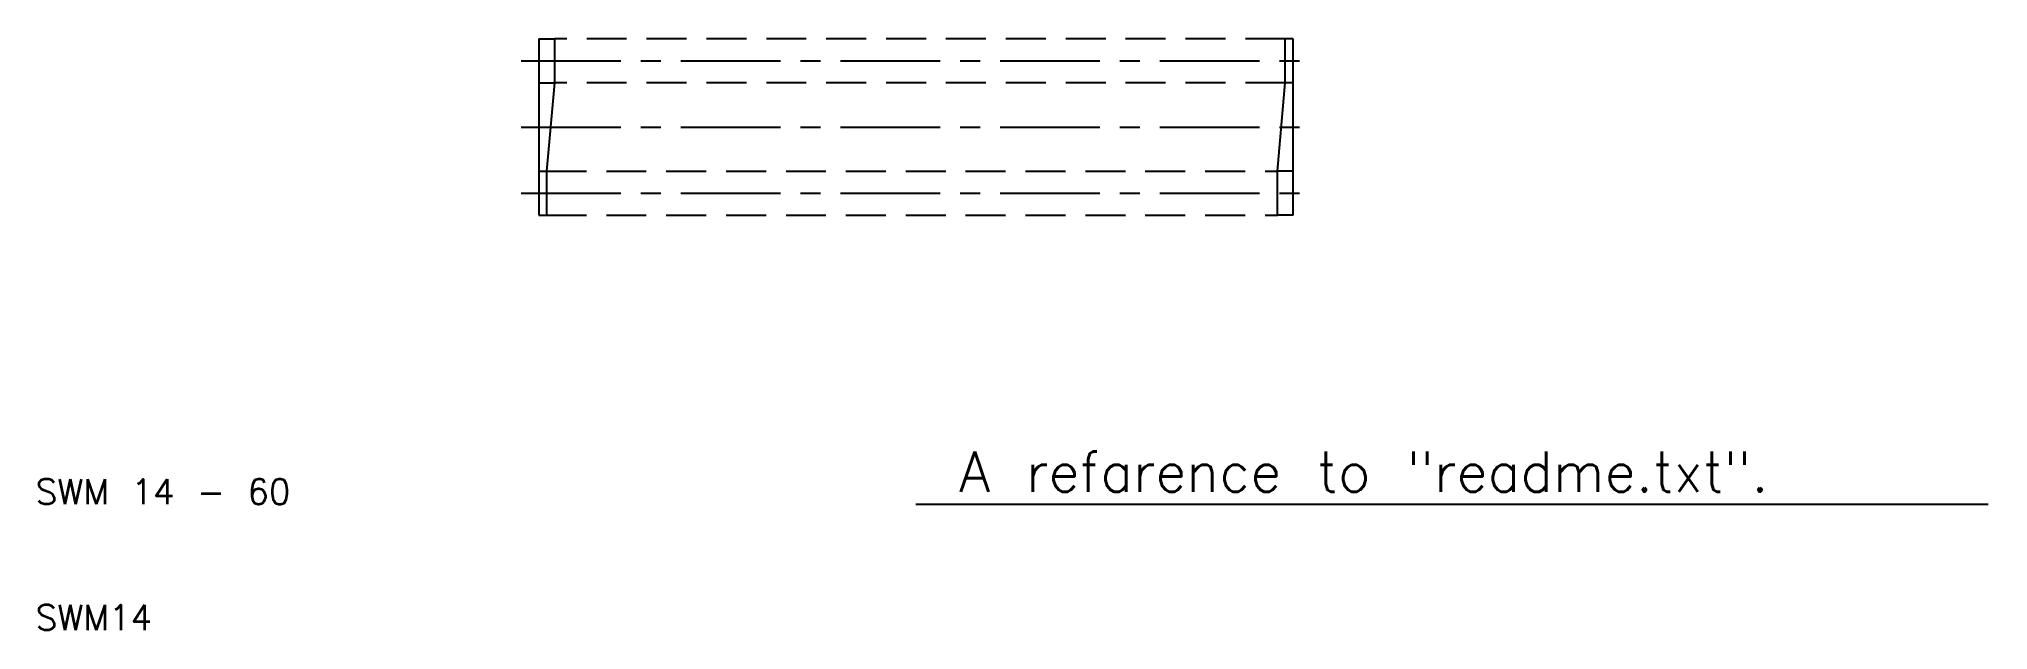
# Model space of a CAD drawing. Extents: x 10 to 165, y 10 to 57.
import ezdxf

# ---------------------------------------------------------------- set-up
doc = ezdxf.new("R2010")
doc.units = 0
doc.header["$LTSCALE"] = 0.25
doc.linetypes.add('CENTER', pattern=[50.8, 31.75, -6.35, 6.35, -6.35])
doc.linetypes.add('DASHED', pattern=[19.05, 12.7, -6.35])
doc.layers.get('0').update_dxf_attribs({"linetype": 'CONTINUOUS'})
doc.layers.add('CENTER', color=1, linetype='CENTER')
doc.styles.get("Standard").update_dxf_attribs({"font": 'txt.shx', "bigfont": 'extfont.shx'})

msp = doc.modelspace()

# ---------------------------------------------------------------- linework, layer by layer
for p, q in [((50, 57), (50, 43)), ((50, 57), (51.25, 57)), ((51.25, 57), (51.25, 53.5)), ((109.38, 53.5), (109.38, 57)), ((110, 57), (109.38, 57)), ((110, 43), (110, 57)), ((50, 53.5), (51.25, 53.5)), ((51.25, 53.5), (50.62, 46.5)), ((108.75, 46.5), (109.38, 53.5)), ((110, 53.5), (109.38, 53.5)), ((50, 46.5), (50.62, 46.5)), ((50.62, 46.5), (50.62, 43)), ((108.75, 43), (108.75, 46.5)), ((110, 46.5), (108.75, 46.5)), ((50, 43), (50.62, 43)), ((110, 43), (108.75, 43))]:
    msp.add_line(p, q)
at = {"color": 3, "linetype": 'DASHED'}
for p, q in [((109.38, 57), (51.25, 57)), ((109.38, 53.5), (51.25, 53.5)), ((50.62, 46.5), (108.75, 46.5)), ((50.62, 43), (108.75, 43))]:
    msp.add_line(p, q, dxfattribs=at)
at = {"color": 7, "linetype": 'CONTINUOUS'}
msp.add_line((80, 20), (165.27, 20), dxfattribs=at)
at = {"layer": 'CENTER', "color": 1, "linetype": 'CENTER'}
for p, q in [((48.6, 55.25), (111.4, 55.25)), ((48.6, 50), (111.4, 50)), ((48.6, 44.75), (111.4, 44.75))]:
    msp.add_line(p, q, dxfattribs=at)

# ---------------------------------------------------------------- texts
at = {"color": 7, "linetype": 'CONTINUOUS'}
msp.add_text('A refarence to "readme.txt".', height=3.2, dxfattribs=at).set_placement((83.44, 21))
for s, p in [('SWM 14 - 60', (10, 20)), ('SWM14', (10, 10))]:
    msp.add_text(s, height=2).set_placement(p)

doc.saveas('drawing.dxf')
